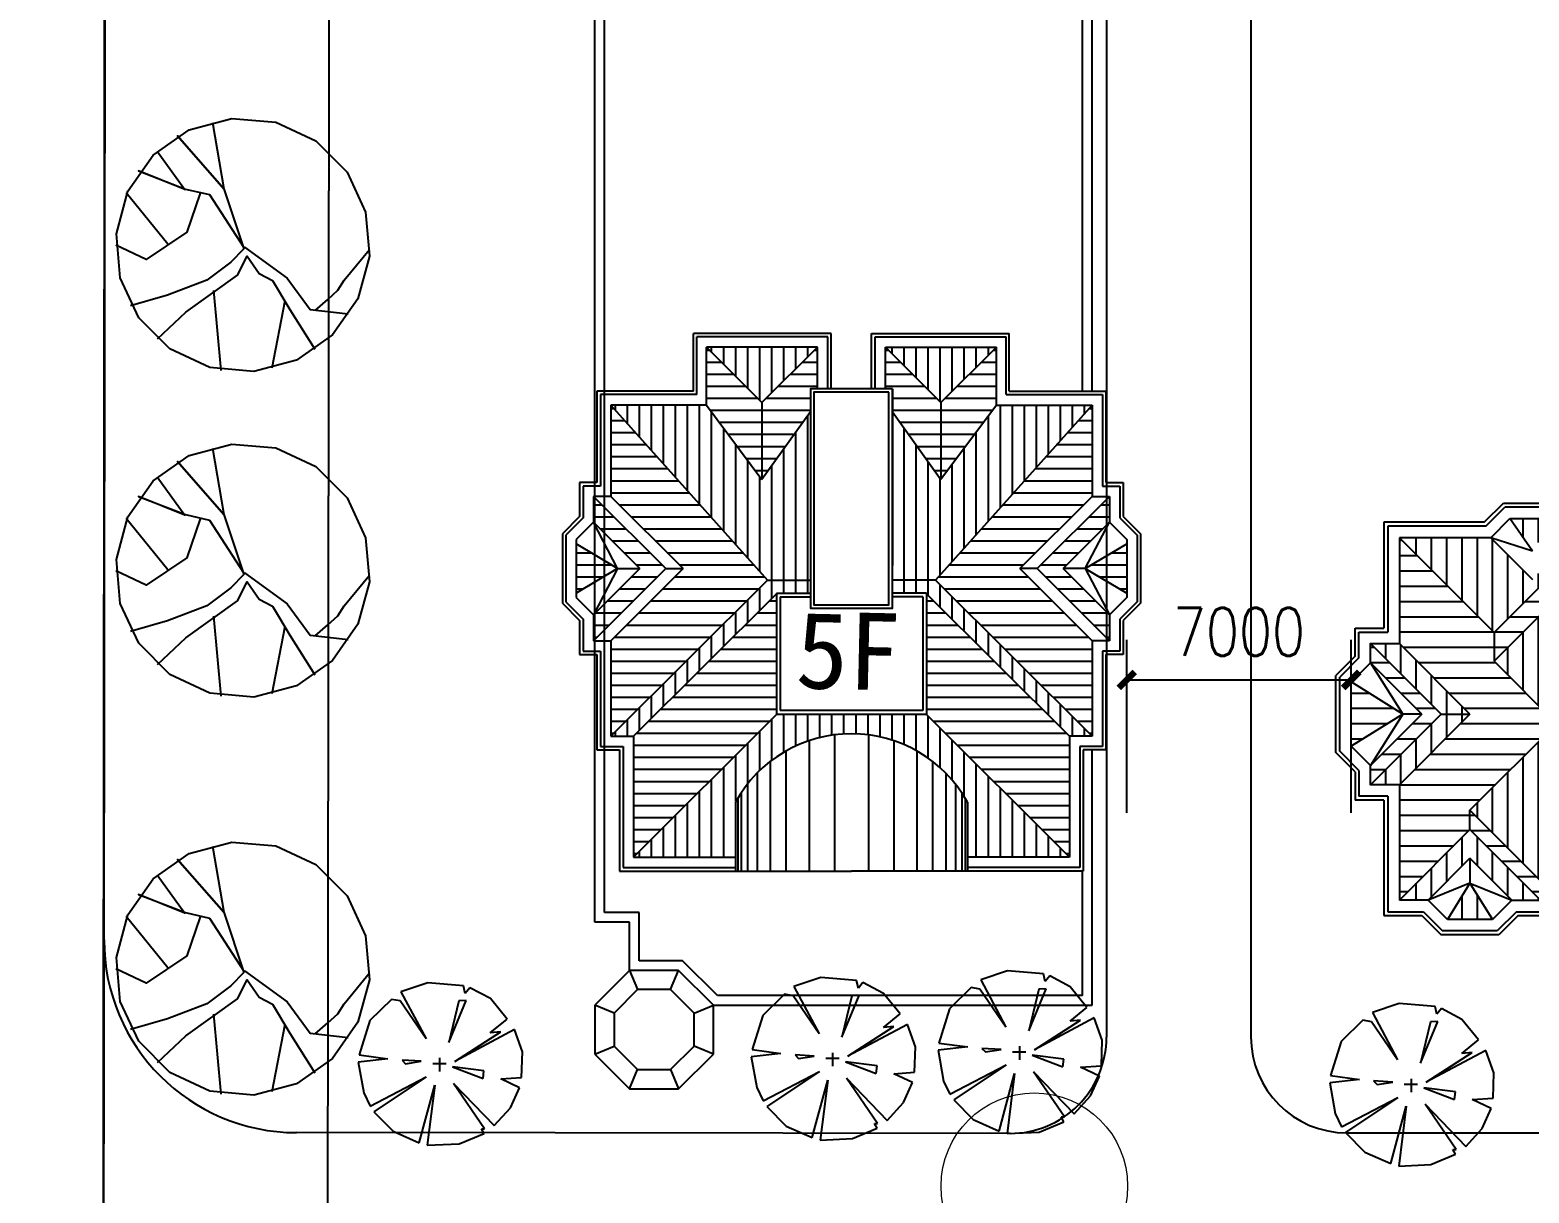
# Model space of a CAD drawing. Extents: x 225694 to 1397201, y -46174 to 794826.
# Drawn here: x 378876 to 425605, y 386968 to 423233 of the extents above; entities that cross this region are included whole.
import ezdxf
from ezdxf.enums import TextEntityAlignment as Align

# ---------------------------------------------------------------- set-up
doc = ezdxf.new("R2010")
doc.units = 0
doc.header["$LTSCALE"] = 0.5
doc.header["$MEASUREMENT"] = 0
doc.linetypes.add('X11', pattern=[6, 5, -1])
for name, color, linetype in [('0-PD', 223, 'Continuous'), ('1', 4, 'Continuous'), ('2', 3, 'Continuous'), ('KJ', 8, 'Continuous'), ('PUB_DIM', 3, 'Continuous'), ('ZJ', 7, 'Continuous'), ('屋顶', 135, 'Continuous'), ('树', 124, 'Continuous'), ('红线', 1, 'Continuous'), ('路', 40, 'Continuous')]:
    doc.layers.add(name, color=color, linetype=linetype)
doc.layers.add('road', color=7, linetype='Continuous', lineweight=0)
doc.layers.add('tag', color=7, linetype='Continuous', lineweight=0)
doc.styles.add('DIM_FONT', font='SIMPLEX.shx', dxfattribs={"width": 0.8})
doc.styles.add('等线体', font='')
doc.styles.get('等线体').set_extended_font_data('黑体')
doc.dimstyles.new('DIMN500', dxfattribs={"dimscale": 5, "dimtxt": 300, "dimasz": 100, "dimexe": 250, "dimexo": 300, "dimgap": 150, "dimtad": 1, "dimdec": 0, "dimzin": 0, "dimdsep": 46, "dimtxsty": 'DIM_FONT', "dimcen": 0.09, "dimclrt": 7, "dimazin": 2, "dimtfac": 1, "dimtdec": 0, "dimtix": 1, "dimtmove": 2, "dimatfit": 3, "dimfxl": 1, "dimtolj": 1, "dimtzin": 0, "dimarcsym": 0})
pattern_1 = [(0, (-2435411.77, -3682238.7), (0, 476.25), [])]
pattern_2 = [(90, (-2435411.77, -3682238.7), (-476.25, 3e-14), [])]

# ---------------------------------------------------------------- blocks, each defined once
blk = doc.blocks.new('棕榈')
at = {"layer": '树', "color": 64, "linetype": 'Continuous'}
for p, q in [((-172, 1067), (-553, 940)), ((336, 1025), (-172, 1067)), ((-553, 940), (-196, 270)), ((360, 916), (336, 1025)), ((426, 996), (360, 916)), ((717, 842), (426, 996)), ((-688, 831), (-995, 530)), ((-566, 808), (-688, 831)), ((-196, 270), (-566, 808)), ((127, 220), (373, 813)), ((270, 808), (127, 220)), ((373, 813), (270, 808)), ((953, 551), (717, 842)), ((-995, 530), (-1146, 45)), ((715, 357), (953, 551)), ((1056, 402), (209, -50)), ((209, -50), (863, 371)), ((863, 371), (715, 357)), ((1170, 85), (1056, 402)), ((-1146, 45), (-738, -11)), ((0, -192), (0, 0)), ((1159, -278), (1170, 85)), ((-738, -11), (-1159, -58)), ((-1159, -58), (-1080, -495)), ((-537, -32), (-487, -82)), ((-265, -48), (-537, -32)), ((-487, -82), (-265, -48)), ((88, -84), (-103, -84)), ((177, -127), (611, -294)), ((625, -185), (177, -127)), ((611, -294), (625, -185)), ((-990, -683), (-193, -267)), ((-193, -267), (-937, -763)), ((-294, -1205), (-73, -388)), ((-73, -388), (-180, -1239)), ((633, -1004), (193, -363)), ((193, -363), (770, -961)), ((863, -297), (1159, -278)), ((1130, -424), (863, -297)), ((1003, -707), (1130, -424)), ((-1080, -495), (-990, -683)), ((-937, -763), (-662, -1041)), ((770, -961), (1003, -707)), ((-662, -1041), (-294, -1205)), ((627, -1072), (590, -1004)), ((590, -1004), (633, -1004)), ((-180, -1239), (275, -1218)), ((275, -1218), (627, -1072))]:
    blk.add_line(p, q, dxfattribs=at)
blk = doc.blocks.new('64')
at = {"linetype": 'Continuous'}
blk.add_lwpolyline([(1976, 57), (1856, 741), (1508, 1343), (976, 1789), (324, 2027), (-371, 2027), (-1024, 1789), (-1556, 1343), (-1903, 741), (-2024, 57), (-1903, -627), (-1556, -1228), (-1024, -1675), (-371, -1912), (324, -1912), (976, -1675), (1508, -1228), (1856, -627), (1976, 57)], dxfattribs=at)
for points in [[(-737, 1911), (-285, 955), (-166, 2053), (-285, 955), (0, 0), (285, -57), (761, -71), (1402, 86), (1973, 285)], [(238, 2039), (226, 1298), (654, 1954), (214, 1298), (-47, 1012), (-12, 14)], [(939, 742), (1010, 1782)], [(59, 1112), (582, 727), (1355, 742), (1616, 1198)], [(-24, 14), (-297, -770), (-309, -1383), (-760, -1782)], [(1925, -385), (1319, -299), (321, -285), (24, -128), (24, -456), (-83, -670), (-47, -1198), (-12, -1939)], [(1390, -1369), (761, -271)], [(-368, -1440), (-630, -1412), (-844, -1383), (-1010, -1312), (-1616, -1141)], [(-59, -1041), (713, -1797)]]:
    blk.add_lwpolyline(points)
blk = doc.blocks.new('WD-1')
at = {"layer": 'KJ', "linetype": 'Continuous'}
h = blk.add_hatch(dxfattribs=at)
h.set_pattern_fill('LINE,_O', color=256, scale=150, angle=90)
h.set_pattern_definition(pattern_2)
h.paths.add_polyline_path([(25034, 12080), (23626, 12080), (24330, 11059)])
h.paths.add_polyline_path([(29226, 12080), (29930, 11059), (30634, 12080)])
h.paths.add_polyline_path([(13034, 12080), (11626, 12080), (12330, 11059)])
h.paths.add_polyline_path([(5334, 12380), (3926, 12380), (4630, 11359)])
h.paths.add_polyline_path([(3384, -120), (2680, 1006), (1976, -120)])
h = blk.add_hatch(dxfattribs=at)
h.set_pattern_fill('LINE,_O', color=256, scale=150, angle=90)
h.set_pattern_definition(pattern_2)
h.paths.add_polyline_path([(8110, 10580), (8480, 10580), (8480, 10880), (6380, 10880), (3430, 7930), (5380, 5980), (8110, 5980)])
h.paths.add_polyline_path([(48880, 5980), (46150, 5980), (46150, 5410), (43310, 5410), (43310, 5980), (28550, 5980), (28550, 5410), (27130, 5410), (25710, 5410), (25710, 5980), (10950, 5980), (10950, 5410), (8110, 5410), (8110, 5980), (5380, 5980), (2680, 3280), (4880, 1080), (7083, 1080), (7083, 3103, -0.244186), (9533, 4410, -0.244186), (11983, 3103), (11983, 1080), (14480, 1080), (14480, 4510), (22180, 4510), (22180, 1080), (24680, 1080), (24680, 3103, -0.244186), (27130, 4410, -0.244186), (29580, 3103), (29580, 1080), (32080, 1080), (32080, 4510), (39780, 4510), (39780, 1080), (42277, 1080), (42277, 3103, -0.244186), (44727, 4410, -0.244186), (47177, 3103), (47177, 1080), (49380, 1080), (51580, 3280)])
h.paths.add_polyline_path([(6380, 11780), (5934, 11780), (4630, 10476), (3326, 11780), (480, 11780), (3430, 8830)])
h.paths.add_polyline_path([(2680, 6280), (1780, 6280), (-420, 4080), (480, 4080)])
h.paths.add_polyline_path([(480, 8480), (-420, 8480), (1780, 6280), (2680, 6280)])
h.paths.add_polyline_path([(2680, 2680), (480, 480), (1376, 480), (2680, 1784), (3984, 480), (4880, 480)])
h.paths.add_polyline_path([(11026, 11480), (10580, 11480), (12330, 9730), (14080, 11480), (13634, 11480), (12330, 10176)])
h.paths.add_polyline_path([(31680, 11480), (31234, 11480), (29930, 10176), (28626, 11480), (28180, 11480), (29930, 9730)])
h.paths.add_polyline_path([(26080, 11480), (25634, 11480), (24330, 10176), (23026, 11480), (22580, 11480), (24330, 9730)])
h.paths.add_polyline_path([(25710, 10510), (24330, 9130), (22580, 10880), (22580, 10580), (22580, 8480), (20570, 8480, -0.096034), (19360, 6850), (19360, 6852, -0.177261), (18310, 6494, -0.189784), (17263, 6866, -0.094946), (16070, 8480), (14080, 8480), (14080, 10880), (12330, 9130), (10950, 10510), (10950, 5980), (25710, 5980)])
h.paths.add_polyline_path([(33670, 8480), (31680, 8480), (31680, 10580), (31680, 10880), (29930, 9130), (28550, 10510), (28550, 5980), (43310, 5980), (43310, 10510), (41930, 9130), (40180, 10880), (40180, 8480), (38190, 8480, -0.094946), (36997, 6866, -0.180763), (35930, 6494, -0.180763), (34863, 6866, -0.094946)])
h.paths.add_polyline_path([(50830, 7930), (47880, 10880), (45780, 10880), (45780, 10580), (46150, 10580), (46150, 5980), (48880, 5980)])
h.paths.add_polyline_path([(53780, 11780), (50934, 11780), (49630, 10476), (48326, 11780), (47880, 11780), (50830, 8830)])
h.paths.add_polyline_path([(51580, 2680), (49380, 480), (50276, 480), (51580, 1784), (52884, 480), (53780, 480)])
h.paths.add_polyline_path([(52480, 6280), (51580, 6280), (53780, 4080), (54680, 4080)])
h.paths.add_polyline_path([(54680, 8480), (53780, 8480), (51580, 6280), (52480, 6280)])
h = blk.add_hatch(dxfattribs=at)
h.set_pattern_fill('LINE,_O', color=256, scale=150)
h.set_pattern_definition(pattern_1)
h.paths.add_polyline_path([(3430, 8830), (480, 11780), (480, 8480), (2680, 6280), (480, 4080), (480, 480), (2680, 2680), (2680, 3280), (5380, 5980), (3430, 7930)])
h.paths.add_polyline_path([(1184, 6280), (-420, 4676), (-420, 4080), (1780, 6280), (-420, 8480), (-420, 7884)])
h.paths.add_polyline_path([(6380, 10880), (6380, 11780), (3430, 8830), (3430, 7930)])
h.paths.add_polyline_path([(2680, 3280), (2680, 2680), (4880, 480), (4880, 1080)], flags=16)
h.paths.add_polyline_path([(14080, 10880), (14080, 11480), (12330, 9730), (12330, 9130)])
h.paths.add_polyline_path([(10580, 11480), (10580, 10880), (10880, 10580), (10950, 10580), (10950, 10510), (12330, 9130), (12330, 9730)])
h.paths.add_polyline_path([(24330, 9730), (22580, 11480), (22580, 10880), (24330, 9130)])
h.paths.add_polyline_path([(25710, 10510), (25710, 10580), (26080, 10580), (26080, 11480), (24330, 9730), (24330, 9130)])
h.paths.add_polyline_path([(29930, 9130), (29930, 9730), (28180, 11480), (28180, 10580), (28550, 10580), (28550, 10510)])
h.paths.add_polyline_path([(31680, 10880), (31680, 11480), (29930, 9730), (29930, 9130)])
h.paths.add_polyline_path([(40180, 11480), (40180, 10880), (41930, 9130), (41930, 9730)])
h.paths.add_polyline_path([(43310, 10510), (43310, 10580), (43380, 10580), (43680, 10880), (43680, 11480), (41930, 9730), (41930, 9130)])
h.paths.add_polyline_path([(50830, 7930), (50830, 8830), (47880, 11780), (47880, 10880)])
h.paths.add_polyline_path([(51580, 6280), (53780, 8480), (53780, 11780), (50830, 8830), (50830, 7930), (48880, 5980), (51580, 3280), (51580, 2680), (53780, 480), (53780, 4080)])
h.paths.add_polyline_path([(51580, 2680), (51580, 3280), (49380, 1080), (49380, 480)], flags=16)
h.paths.add_polyline_path([(53076, 6280), (54680, 7884), (54680, 8480), (52480, 6280), (54680, 4080), (54680, 4676)])
h = blk.add_hatch(dxfattribs=at)
h.set_pattern_fill('LINE,_O', color=256, scale=150)
h.set_pattern_definition(pattern_1)
h.paths.add_polyline_path([(-1020, 5276), (584, 6280), (-1020, 7284)])
at = {"layer": '屋顶'}
for p, q in [((3128, 12260), (3728, 12860)), ((3177, 12140), (3777, 12740)), ((3728, 12860), (5532, 12860)), ((3777, 12740), (5483, 12740)), ((0, 12260), (0, 8960)), ((3128, 12260), (0, 12260)), ((3326, 11780), (3926, 12380)), ((4630, 11359), (3926, 12380)), ((3926, 12380), (5334, 12380)), ((120, 12140), (120, 8840)), ((3177, 12140), (120, 12140)), ((3326, 11780), (480, 11780)), ((480, 11780), (480, 8480)), ((480, 11780), (3430, 8830)), ((4630, 11359), (3326, 11780)), ((3326, 11780), (4630, 10476)), ((6380, 11780), (3430, 8830)), ((6380, 10880), (3430, 7930)), ((-900, 8082), (-900, 8960)), ((-900, 8960), (0, 8960)), ((-780, 8033), (-780, 8840)), ((-780, 8840), (120, 8840)), ((1780, 6280), (-420, 8480)), ((2680, 6280), (480, 8480)), ((3430, 8830), (3430, 7930)), ((-900, 8082), (-1500, 7482)), ((-780, 8033), (-1380, 7433)), ((-1500, 5078), (-1500, 7482)), ((-420, 7884), (584, 6280)), ((1184, 6280), (-420, 7884)), ((3430, 7930), (5380, 5980)), ((-1380, 5127), (-1380, 7433)), ((584, 6280), (-1020, 7284)), ((584, 6280), (-1020, 5276)), ((584, 6280), (-420, 4676)), ((1780, 6280), (-420, 4080)), ((1184, 6280), (-420, 4676)), ((2680, 6280), (480, 4080)), ((1184, 6280), (584, 6280)), ((1780, 6280), (2680, 6280)), ((2680, 3280), (5380, 5980)), ((-900, 4478), (-1500, 5078)), ((-780, 4527), (-1380, 5127)), ((-900, 4478), (-900, 3600)), ((-780, 4527), (-780, 3720)), ((480, 4080), (480, 480)), ((0, 3600), (-900, 3600)), ((120, 3720), (-780, 3720)), ((0, 3600), (0, 0)), ((120, 3720), (120, 120)), ((4880, 1080), (2680, 3280)), ((2680, 2680), (2680, 3280)), ((480, 480), (2680, 2680)), ((4880, 480), (2680, 2680)), ((1376, 480), (2680, 1784)), ((3984, 480), (2680, 1784)), ((2680, 1784), (2680, 1006)), ((2680, 1006), (1376, 480)), ((2680, 1006), (1976, -120)), ((2680, 1006), (3984, 480)), ((2680, 1006), (3384, -120)), ((1376, 480), (480, 480)), ((1976, -120), (1376, 480)), ((3984, 480), (3384, -120)), ((3984, 480), (4880, 480)), ((0, 0), (1178, 0)), ((120, 120), (1227, 120)), ((1178, 0), (1778, -600)), ((1227, 120), (1827, -480)), ((4133, 120), (3533, -480)), ((4182, 0), (3582, -600)), ((4133, 120), (5240, 120)), ((4182, 0), (5360, 0)), ((3384, -120), (1976, -120)), ((3582, -600), (1778, -600)), ((3533, -480), (1827, -480))]:
    blk.add_line(p, q, dxfattribs=at)
blk.add_lwpolyline([(480, 4080), (-420, 4080), (-420, 4676), (-1020, 5276), (-1020, 7284), (-420, 7884), (-420, 8480), (480, 8480)], dxfattribs=at)
blk = doc.blocks.new('17w')
at = {"layer": 'KJ'}
h = blk.add_hatch(dxfattribs=at)
h.set_pattern_fill('LINE', color=256, scale=3000, angle=90, style=0)
h.paths.add_polyline_path([(1054009, 285939), (1055349, 285939), (1055349, 291184), (1053837, 289078), (1052108, 291399), (1049127, 291399)])
h.paths.add_polyline_path([(1054287, 285514), (1054287, 285534), (1055349, 285534), (1055349, 285939), (1054009, 285939), (1049127, 281079), (1049832, 281079)])
h.paths.add_polyline_path([(1063422, 281079), (1064127, 281079), (1059245, 285939), (1057905, 285939), (1057905, 285534), (1058967, 285534), (1058967, 285514)])
h.paths.add_polyline_path([(1060245, 279020), (1060245, 277299), (1063422, 277299), (1058967, 281754), (1054287, 281754), (1049832, 277299), (1053009, 277299), (1053009, 279020, -0.589173)])
h.paths.add_polyline_path([(1064127, 291399), (1061146, 291399), (1059417, 289078), (1057905, 291184), (1057905, 286399), (1057905, 285939), (1059245, 285939)])
h.paths.add_polyline_path([(1052108, 293199), (1053837, 291478), (1055565, 293199)])
h.paths.add_polyline_path([(1057689, 293199), (1059417, 291478), (1061146, 293199)])
h.paths.add_polyline_path([(1054513, 287575), (1058550, 287575), (1058550, 290660), (1054513, 290660)], flags=9)
h = blk.add_hatch(dxfattribs=at)
h.set_pattern_fill('LINE', color=256, scale=3000, angle=180, style=0)
h.paths.add_polyline_path([(1053837, 291478), (1052108, 293199), (1052108, 291399), (1053837, 289078)])
h.paths.add_polyline_path([(1055349, 291184), (1055349, 291909), (1055565, 291909), (1055565, 293199), (1053837, 291478), (1053837, 289078)])
h.paths.add_polyline_path([(1059417, 291478), (1057689, 293199), (1057689, 291909), (1057905, 291909), (1057905, 291184), (1059417, 289078)])
h.paths.add_polyline_path([(1061146, 291399), (1061146, 293199), (1059417, 291478), (1059417, 289078)])
h = blk.add_hatch(dxfattribs=at)
h.set_pattern_fill('LINE', color=256, scale=3000, angle=180, style=0)
h.set_pattern_definition([(180, (33164.25, -1071), (-5e-14, -375), [])])
h.paths.add_polyline_path([(1051377, 286299), (1049127, 284049), (1049127, 281079), (1054009, 285939), (1049127, 291399), (1049127, 288549)])
h.paths.add_polyline_path([(1061877, 286299), (1064127, 288549), (1064127, 291399), (1059245, 285939), (1064127, 281079), (1064127, 284049)])
h.paths.add_polyline_path([(1063422, 277299), (1063422, 281079), (1058967, 285514), (1058967, 281754)])
h.paths.add_polyline_path([(1049832, 281079), (1049832, 277299), (1054287, 281754), (1054287, 285514)])
h.paths.add_polyline_path([(1050837, 286299), (1048587, 288549), (1048587, 287742), (1050030, 286299), (1048587, 284856), (1048587, 284049)])
h.paths.add_polyline_path([(1063224, 286299), (1064667, 287742), (1064667, 288549), (1062417, 286299), (1064667, 284049), (1064667, 284856)])
h.paths.add_polyline_path([(1065207, 287067), (1063917, 286299), (1065207, 285531)])
h.paths.add_polyline_path([(1048047, 287067), (1048047, 285531), (1049337, 286299)])
at = {"layer": 'KJ', "linetype": 'Continuous'}
for p, q in [((1055306, 280935), (1055306, 276867)), ((1056098, 281117), (1056098, 276867)), ((1057157, 281117), (1057157, 276867)), ((1057949, 280935), (1057949, 276867)), ((1054586, 280612), (1054586, 276867)), ((1058669, 280612), (1058669, 276867)), ((1053684, 279922), (1053684, 276867)), ((1054098, 280288), (1054098, 276867)), ((1059156, 280288), (1059156, 276867)), ((1059570, 279922), (1059570, 276867)), ((1053387, 279586), (1053387, 276867)), ((1059867, 279586), (1059867, 276867)), ((1053081, 279144), (1053081, 276867)), ((1053189, 279315), (1053189, 276867)), ((1060065, 279315), (1060065, 276867)), ((1060173, 279144), (1060173, 276867))]:
    blk.add_line(p, q, dxfattribs=at)
at = {"layer": '屋顶'}
for p, q in [((1051708, 291831), (1051708, 293631)), ((1055997, 293631), (1051708, 293631)), ((1051808, 291723), (1051808, 293523)), ((1055889, 293523), (1051808, 293523)), ((1055889, 291909), (1055889, 293523)), ((1055997, 291909), (1055997, 293631)), ((1057257, 291909), (1057257, 293631)), ((1057257, 293631), (1061546, 293631)), ((1057365, 291909), (1057365, 293523)), ((1057365, 293523), (1061446, 293523)), ((1061446, 291723), (1061446, 293523)), ((1061546, 291831), (1061546, 293631)), ((1055565, 293199), (1052108, 293199)), ((1052108, 291399), (1052108, 293199)), ((1052108, 293199), (1053837, 291478)), ((1055565, 293199), (1053837, 291478)), ((1055565, 291909), (1055565, 293199)), ((1055565, 291909), (1055565, 293199)), ((1057689, 291909), (1057689, 293199)), ((1057689, 293199), (1059417, 291478)), ((1057689, 293199), (1061146, 293199)), ((1061146, 293199), (1059417, 291478)), ((1061146, 291399), (1061146, 293199)), ((1048695, 291831), (1048695, 288981)), ((1051708, 291831), (1048695, 291831)), ((1048803, 291723), (1048803, 288873)), ((1051808, 291723), (1048803, 291723)), ((1055349, 291909), (1055349, 286399)), ((1057905, 291909), (1057905, 286399)), ((1061446, 291723), (1064451, 291723)), ((1061546, 291831), (1064559, 291831)), ((1064451, 291723), (1064451, 288873)), ((1064559, 291831), (1064559, 288981)), ((1049127, 291399), (1049127, 288549)), ((1052108, 291399), (1049127, 291399)), ((1049127, 291399), (1054009, 285939)), ((1052108, 291399), (1053837, 289078)), ((1053837, 291478), (1053837, 289078)), ((1055349, 291184), (1053837, 289078)), ((1057905, 291184), (1059417, 289078)), ((1064127, 291399), (1059245, 285939)), ((1059417, 291478), (1059417, 289078)), ((1061146, 291399), (1059417, 289078)), ((1061146, 291399), (1064127, 291399)), ((1064127, 291399), (1064127, 288549)), ((1048155, 288981), (1048155, 287921)), ((1048695, 288981), (1048155, 288981)), ((1048263, 288873), (1048263, 287877)), ((1048803, 288873), (1048263, 288873)), ((1064451, 288873), (1064991, 288873)), ((1064559, 288981), (1065099, 288981)), ((1064991, 288873), (1064991, 287877)), ((1065099, 288981), (1065099, 287921)), ((1049127, 288549), (1048587, 288549)), ((1048587, 288549), (1048587, 287742)), ((1048587, 288549), (1050837, 286299)), ((1049127, 288549), (1051377, 286299)), ((1064127, 288549), (1061877, 286299)), ((1064667, 288549), (1062417, 286299)), ((1064127, 288549), (1064667, 288549)), ((1064667, 288549), (1064667, 287742)), ((1048155, 287921), (1047615, 287381)), ((1048263, 287877), (1047723, 287337)), ((1064991, 287877), (1065531, 287337)), ((1065099, 287921), (1065639, 287381)), ((1047615, 287381), (1047615, 285217)), ((1048587, 287742), (1048047, 287202)), ((1049337, 286299), (1048587, 287742)), ((1048587, 287742), (1050030, 286299)), ((1064667, 287742), (1063224, 286299)), ((1063917, 286299), (1064667, 287742)), ((1064667, 287742), (1065207, 287202)), ((1065639, 287381), (1065639, 285217)), ((1047723, 287337), (1047723, 285262)), ((1048047, 287202), (1048047, 285396)), ((1049337, 286299), (1048047, 287067)), ((1063917, 286299), (1065207, 287067)), ((1065207, 287202), (1065207, 285396)), ((1065531, 287337), (1065531, 285262)), ((1049337, 286299), (1048047, 285531)), ((1049337, 286299), (1048587, 284856)), ((1048587, 284856), (1050030, 286299)), ((1048587, 284049), (1050837, 286299)), ((1049127, 284049), (1051377, 286299)), ((1049337, 286299), (1050030, 286299)), ((1050837, 286299), (1051377, 286299)), ((1062417, 286299), (1061877, 286299)), ((1064127, 284049), (1061877, 286299)), ((1064667, 284049), (1062417, 286299)), ((1063917, 286299), (1063224, 286299)), ((1064667, 284856), (1063224, 286299)), ((1063917, 286299), (1064667, 284856)), ((1063917, 286299), (1065207, 285531)), ((1049127, 281079), (1054009, 285939)), ((1049832, 281079), (1054287, 285514)), ((1054009, 285939), (1055349, 285939)), ((1054287, 285534), (1055349, 285534)), ((1054287, 285534), (1054287, 281754)), ((1059245, 285939), (1057905, 285939)), ((1058967, 285534), (1057905, 285534)), ((1058967, 285534), (1058967, 281754)), ((1063422, 281079), (1058967, 285514)), ((1064127, 281079), (1059245, 285939)), ((1047615, 285217), (1048155, 284677)), ((1047723, 285262), (1048263, 284722)), ((1048047, 285396), (1048587, 284856)), ((1054403, 285418), (1054403, 281870)), ((1054403, 285418), (1055349, 285418)), ((1058851, 285418), (1057905, 285418)), ((1058851, 285418), (1058851, 281870)), ((1065207, 285396), (1064667, 284856)), ((1065531, 285262), (1064991, 284722)), ((1065639, 285217), (1065099, 284677)), ((1048155, 284677), (1048155, 283617)), ((1048263, 284722), (1048263, 283725)), ((1048587, 284856), (1048587, 284049)), ((1064667, 284856), (1064667, 284049)), ((1064991, 284722), (1064991, 283725)), ((1065099, 284677), (1065099, 283617)), ((1048263, 283725), (1048803, 283725)), ((1048587, 284049), (1049127, 284049)), ((1048803, 283725), (1048803, 280755)), ((1049127, 284049), (1049127, 281079)), ((1064667, 284049), (1064127, 284049)), ((1064127, 284049), (1064127, 281079)), ((1064451, 283725), (1064451, 280755)), ((1064991, 283725), (1064451, 283725)), ((1048155, 283617), (1048695, 283617)), ((1048695, 283617), (1048695, 280647)), ((1064559, 283617), (1064559, 280647)), ((1065099, 283617), (1064559, 283617)), ((1058851, 281870), (1054403, 281870)), ((1049832, 277299), (1054287, 281754)), ((1058967, 281754), (1054287, 281754)), ((1063422, 277299), (1058967, 281754)), ((1049127, 281079), (1049832, 281079)), ((1049832, 281079), (1049832, 277299)), ((1063422, 281079), (1063422, 277299)), ((1064127, 281079), (1063422, 281079)), ((1048695, 280647), (1049400, 280647)), ((1048803, 280755), (1049508, 280755)), ((1049400, 280647), (1049400, 276867)), ((1049508, 280755), (1049508, 276975)), ((1063746, 280755), (1063746, 276975)), ((1064451, 280755), (1063746, 280755)), ((1063854, 280647), (1063854, 276867)), ((1064559, 280647), (1063854, 280647)), ((1053009, 279020), (1053009, 276867)), ((1060245, 279020), (1060245, 276867)), ((1049832, 277299), (1053009, 277299)), ((1063422, 277299), (1060245, 277299)), ((1049400, 276867), (1053009, 276867)), ((1049508, 276975), (1053009, 276975)), ((1053009, 276867), (1056627, 276867)), ((1060245, 276867), (1056627, 276867)), ((1063746, 276975), (1060245, 276975)), ((1063854, 276867), (1060245, 276867))]:
    blk.add_line(p, q, dxfattribs=at)
for points in [[(1057905, 291909), (1055349, 291909), (1055349, 285066), (1057905, 285066)], [(1057797, 291801), (1055457, 291801), (1055457, 285174), (1057797, 285174)]]:
    blk.add_lwpolyline(points, close=True, dxfattribs=at)
blk.add_arc((1056627, 277015), 4136, 28.9891, 151.0109, dxfattribs=at)
blk = doc.blocks.new('_ArchTick')
at = {"color": 0, "linetype": 'ByBlock'}
blk.add_lwpolyline([(-0.5, -0.5, 0.4, 0.4, 0), (0.5, 0.5, 0.4, 0.4, 0)], format="xyseb", dxfattribs=at)
blk = doc.blocks.new('*U102')
at = {"color": 0, "lineweight": -2}
for p, q in [((413063, 398828), (413063, 404218)), ((420063, 398828), (420063, 404218)), ((413063, 402968), (420063, 402968)), ((413063, 402968), (420063, 402968))]:
    blk.add_line(p, q, dxfattribs=at)
at = {"layer": 'DEFPOINTS', "color": 0}
for p in [(413063, 397328), (420063, 397328)]:
    blk.add_point(p, dxfattribs=at)
at = {"color": 0, "lineweight": -2, "xscale": 500, "yscale": 500, "zscale": 500, "rotation": 180}
blk.add_blockref('_ArchTick', (413063, 402968), dxfattribs=at)
at = {"color": 0, "lineweight": -2, "xscale": 500, "yscale": 500, "zscale": 500}
blk.add_blockref('_ArchTick', (420063, 402968), dxfattribs=at)
at = {"color": 7, "insert": (416563, 404468), "char_height": 1500, "width": 0.000000001, "attachment_point": 5, "style": 'DIM_FONT'}
blk.add_mtext('\\A1;7000', dxfattribs=at)

msp = doc.modelspace()

# ---------------------------------------------------------------- linework, layer by layer
at = {"layer": '1', "color": 7}
for p, q in [((397565.4, 393910.9), (397814, 393310.9)), ((398847.6, 393310.9), (399096.2, 393910.9)), ((397814, 393310.9), (397083, 392580)), ((398847.6, 393310.9), (397814, 393310.9)), ((399578.6, 392580), (398847.6, 393310.9)), ((397083, 392580), (396483, 392828.5)), ((397083, 392580), (397083, 391546.3)), ((399578.6, 392580), (400178.6, 392828.5)), ((399578.6, 391546.3), (399578.6, 392580)), ((396483, 391297.8), (397083, 391546.3)), ((397083, 391546.3), (397814, 390815.4)), ((398847.6, 390815.4), (399578.6, 391546.3)), ((400178.6, 391297.8), (399578.6, 391546.3)), ((397565.4, 390215.4), (397814, 390815.4)), ((397814, 390815.4), (398847.6, 390815.4)), ((398847.6, 390815.4), (399096.2, 390215.4))]:
    msp.add_line(p, q, dxfattribs=at)
at = {"layer": '2', "color": 7}
for p, q in [((396483, 395410.9), (396483, 581001.3)), ((396783, 395710.9), (396783, 580701.3)), ((411683, 411970.3), (411683, 439870.6)), ((411983, 411970.3), (411983, 439870.6)), ((411983, 392828.5), (411983, 400786.3)), ((411683, 393128.8), (411683, 397006.3)), ((397565.4, 395410.9), (396483, 395410.9)), ((397865.4, 395710.9), (396783, 395710.9)), ((397565.4, 393910.9), (397565.4, 395410.9)), ((397865.4, 394210.9), (397865.4, 395710.9)), ((399220.4, 394210.9), (397865.4, 394210.9)), ((400302.5, 393128.8), (399220.4, 394210.9)), ((397565.4, 393910.9), (396483, 392828.5)), ((399096.2, 393910.9), (397565.4, 393910.9)), ((400178.6, 392828.5), (399096.2, 393910.9)), ((411683, 393128.8), (400302.5, 393128.8)), ((396483, 392828.5), (396483, 391297.8)), ((400178.6, 392828.5), (411983, 392828.5)), ((400178.6, 391297.8), (400178.6, 392828.5)), ((396483, 391297.8), (397565.4, 390215.4)), ((399096.2, 390215.4), (400178.6, 391297.8)), ((397565.4, 390215.4), (399096.2, 390215.4))]:
    msp.add_line(p, q, dxfattribs=at)
at = {"layer": 'road', "color": 3}
msp.add_lwpolyline([(381011.3, 207734.9), (381486.3, 682878.5), (335725.1, 682780.5), (335681.1, 653247.2), (335545.5, 206635.4)], dxfattribs=at)
at = {"layer": 'tag', "color": 5}
msp.add_circle((410183.6, 387183), 2907.7, dxfattribs=at)
at = {"layer": '红线', "color": 7, "linetype": 'X11'}
for points in [[(387944.3, 186789), (388490.7, 686847.5), (831364.3, 686795.1), (831364.3, 186788.9)], [(380940, 182878.5), (381486.3, 682878.5), (839364.3, 682878.5), (839364.3, 182878.4)]]:
    msp.add_lwpolyline(points, close=True, dxfattribs=at)
at = {"layer": '路', "color": 7, "linetype": 'Continuous'}
for p, q in [((381186.9, 394858.8), (381381.1, 581847.5)), ((412433, 540948.4), (412433, 391828)), ((416933, 541001.6), (416933, 391841.6)), ((393053.2, 388845.9), (387180.4, 388852.3)), ((409429.8, 388828), (388164.9, 388851.2)), ((419933, 388841.6), (474311.9, 388848.7))]:
    msp.add_line(p, q, dxfattribs=at)
for centre, radius, start, end in [((387186.9, 394852.3), 6000, 179.9375, 269.9375), ((409433, 391828), 3000, 269.9375, 0), ((419933, 391841.6), 3000, 180, 270)]:
    msp.add_arc(centre, radius, start, end, dxfattribs=at)

# ---------------------------------------------------------------- block references
at = {"layer": '0-PD', "color": 7, "linetype": 'Continuous'}
msp.add_blockref('WD-1', (421083.2, 395620.9), dxfattribs=at)
at = {"layer": 'KJ', "color": 7}
msp.add_blockref('17w', (-652144, 120139.1), dxfattribs=at)
at = {"layer": '树', "color": 7, "extrusion": (3.08393e-24, 9.95157e-24, -1), "xscale": 1.980000000029297, "yscale": 1.98000000001921, "zscale": -1.98, "rotation": 325.0452676312946}
for p in [(-385538.9, 416410.4), (-385538.9, 406257.1), (-385538.9, 393847.5)]:
    msp.add_blockref('64', p, dxfattribs=at)
at = {"layer": '树', "color": 7, "xscale": 2.197147679980844, "yscale": 2.197147679980844, "zscale": 2.19714768}
for p in [(391655.3, 391180.4), (403906.9, 391342.4), (409729.3, 391547.1), (421938.4, 390532)]:
    msp.add_blockref('棕榈', p, dxfattribs=at)

# ---------------------------------------------------------------- texts
at = {"layer": 'ZJ', "color": 7, "linetype": 'Continuous', "style": '等线体'}
msp.add_text('5F', height=2400, rotation=358.73535, dxfattribs=at).set_placement((404385, 403853.8), align=Align.MIDDLE)

# ---------------------------------------------------------------- dimensions: what is measured, and where the dimension line sits
at = {"layer": 'PUB_DIM', "color": 7}
dim = msp.add_aligned_dim(p1=(413063, 397328.2), p2=(420063.2, 397328.2), distance=5640.2, dimstyle='DIMN500', dxfattribs=at)
dim.commit()
dim.dimension.update_dxf_attribs({"geometry": '*U102', "text_midpoint": (416563.1, 404468.4)})

doc.saveas('drawing.dxf')
